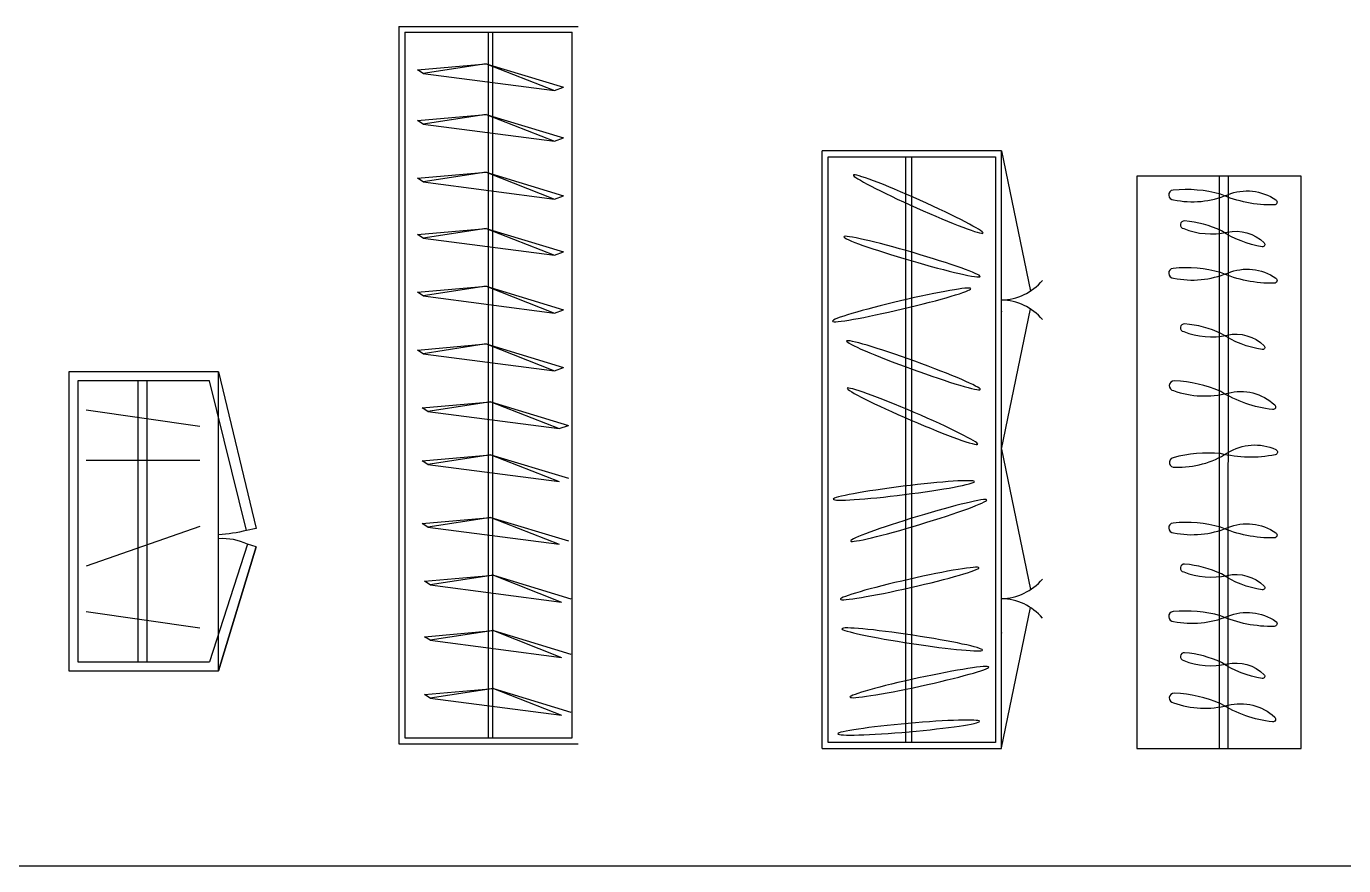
# Model space of a CAD drawing. Header units: inches. Extents: x 8.4 to 50.9, y 14.4 to 39.2.
# Drawn here: x 34.401 to 38.807, y 18.215 to 21.023 of the extents above; entities that cross this region are included whole.
import ezdxf

# ---------------------------------------------------------------- set-up
doc = ezdxf.new("R2010")
doc.units = ezdxf.units.IN
doc.header["$MEASUREMENT"] = 0
doc.layers.add('02', color=2, linetype='Continuous')
doc.layers.add('1', color=1, linetype='Continuous')

msp = doc.modelspace()

# ---------------------------------------------------------------- linework, layer by layer
at = {"layer": '02'}
for p, q in [((35.6464, 21.0226), (35.6464, 18.6226)), ((35.6464, 21.0226), (36.2464, 21.0226)), ((35.6664, 21.0026), (35.6664, 18.6426)), ((35.6664, 21.0026), (36.2264, 21.0026)), ((35.9464, 18.6426), (35.9464, 21.0026)), ((35.9614, 18.6426), (35.9614, 21.0026)), ((36.2264, 18.6426), (36.2264, 21.0026)), ((35.9387, 20.8976), (35.7276, 20.865)), ((35.9387, 20.8976), (36.1672, 20.8077)), ((35.7276, 20.865), (35.7089, 20.8771)), ((35.7276, 20.865), (36.1672, 20.8077)), ((36.1672, 20.8077), (36.1978, 20.8187)), ((35.9387, 20.728), (35.7276, 20.6955)), ((35.9387, 20.728), (36.1672, 20.6381)), ((35.7276, 20.6955), (35.7089, 20.7075)), ((35.7276, 20.6955), (36.1672, 20.6381)), ((36.1672, 20.6381), (36.1978, 20.6491)), ((37.0627, 18.6066), (37.0627, 20.6066)), ((37.6627, 20.6066), (37.0627, 20.6066)), ((37.3427, 18.6266), (37.3427, 20.5866)), ((37.3627, 18.6266), (37.3627, 20.5866)), ((37.6627, 18.6066), (37.6627, 20.6066)), ((37.6627, 20.6066), (37.7598, 20.1371)), ((35.7276, 20.5021), (35.7089, 20.5142)), ((35.9387, 20.5347), (35.7276, 20.5021)), ((35.7276, 20.5021), (36.1672, 20.4448)), ((35.9387, 20.5347), (36.1672, 20.4448)), ((38.1155, 20.5218), (38.1155, 18.6066)), ((38.6655, 20.5218), (38.1155, 20.5218)), ((38.3912, 20.5218), (38.3905, 18.6066)), ((38.4212, 20.5218), (38.4205, 18.6066)), ((38.6655, 18.6066), (38.6655, 20.5218)), ((36.1672, 20.4448), (36.1978, 20.4558)), ((35.7276, 20.314), (35.7089, 20.3261)), ((35.9387, 20.3466), (35.7276, 20.314)), ((35.9387, 20.3466), (36.1672, 20.2567)), ((35.7276, 20.314), (36.1672, 20.2567)), ((36.1672, 20.2567), (36.1978, 20.2677)), ((35.9387, 20.1532), (35.7276, 20.1207)), ((35.9387, 20.1532), (36.1672, 20.0634)), ((35.7276, 20.1207), (35.7089, 20.1328)), ((35.7276, 20.1207), (36.1672, 20.0634)), ((36.1672, 20.0634), (36.1978, 20.0743)), ((37.6627, 19.6076), (37.7598, 20.0771)), ((35.7276, 19.9274), (35.7089, 19.9394)), ((35.9387, 19.9599), (35.7276, 19.9274)), ((35.7276, 19.9274), (36.1672, 19.8701)), ((35.9387, 19.9599), (36.1672, 19.8701)), ((36.1672, 19.8701), (36.1978, 19.881)), ((34.7737, 19.837), (34.7737, 18.8965)), ((34.8037, 19.837), (34.8037, 18.8965)), ((35.7438, 19.734), (35.725, 19.7461)), ((35.9548, 19.7666), (35.7438, 19.734)), ((35.9548, 19.7666), (36.1833, 19.6767)), ((34.6003, 19.7395), (34.9815, 19.6848)), ((35.7438, 19.734), (36.1833, 19.6767)), ((36.1833, 19.6767), (36.2139, 19.6877)), ((34.9815, 19.5702), (34.6003, 19.5702)), ((35.7438, 19.5568), (35.725, 19.5689)), ((35.9548, 19.5894), (35.7438, 19.5568)), ((35.9548, 19.5894), (36.1833, 19.4995)), ((37.6627, 19.6076), (37.7598, 19.1381)), ((35.7438, 19.5568), (36.1833, 19.4995)), ((34.9815, 19.3496), (34.6003, 19.2162)), ((35.7438, 19.3474), (35.725, 19.3594)), ((35.9548, 19.3799), (35.7438, 19.3474)), ((35.7438, 19.3474), (36.1833, 19.2901)), ((35.9548, 19.3799), (36.1833, 19.2901)), ((35.9629, 19.1866), (35.7518, 19.1541)), ((35.9629, 19.1866), (36.1914, 19.0967)), ((35.7518, 19.1541), (35.733, 19.1661)), ((35.7518, 19.1541), (36.1914, 19.0967)), ((34.9815, 19.0093), (34.6003, 19.064)), ((37.6627, 18.6086), (37.7598, 19.0781)), ((35.9629, 19.0013), (35.7518, 18.9688)), ((35.9629, 19.0013), (36.1914, 18.9115)), ((35.7518, 18.9688), (35.733, 18.9808)), ((35.7518, 18.9688), (36.1914, 18.9115)), ((35.7518, 18.7751), (35.733, 18.7871)), ((35.9629, 18.8076), (35.7518, 18.7751)), ((35.7518, 18.7751), (36.1914, 18.7178)), ((35.9629, 18.8076), (36.1914, 18.7178)), ((35.6664, 18.6426), (36.2264, 18.6426)), ((35.6464, 18.6226), (36.2464, 18.6226)), ((37.0627, 18.6066), (37.6627, 18.6066)), ((38.1155, 18.6066), (38.6655, 18.6066))]:
    msp.add_line(p, q, dxfattribs=at)
for points in [[(35.7089, 20.8771), (35.9387, 20.8976), (36.1978, 20.8187)], [(35.7089, 20.7075), (35.9387, 20.728), (36.1978, 20.6491)], [(35.7089, 20.5142), (35.9387, 20.5347), (36.1978, 20.4558)], [(35.7089, 20.3261), (35.9387, 20.3466), (36.1978, 20.2677)], [(35.7089, 20.1328), (35.9387, 20.1532), (36.1978, 20.0743)], [(35.7089, 19.9394), (35.9387, 19.9599), (36.1978, 19.881)], [(35.0132, 19.8367), (34.5732, 19.8367), (34.5732, 18.8967), (35.0132, 18.8967)], [(35.0432, 19.8667), (35.1695, 19.3428), (35.137, 19.3359), (35.0132, 19.8367)], [(35.725, 19.7461), (35.9548, 19.7666), (36.2139, 19.6877)], [(35.725, 19.5689), (35.9548, 19.5894), (36.2139, 19.5105)], [(35.725, 19.3594), (35.9548, 19.3799), (36.2139, 19.301)], [(35.1695, 19.2812), (35.0432, 18.8667), (35.1695, 19.2812), (35.1404, 19.2898), (35.0132, 18.8967)], [(35.733, 19.1661), (35.9629, 19.1866), (36.222, 19.1077)], [(35.733, 18.9808), (35.9629, 19.0013), (36.222, 18.9224)], [(35.733, 18.7871), (35.9629, 18.8076), (36.222, 18.7287)]]:
    msp.add_lwpolyline(points, dxfattribs=at)
for points in [[(37.0827, 20.5866), (37.6427, 20.5866), (37.6427, 18.6266), (37.0827, 18.6266)], [(35.0432, 19.8667), (34.5432, 19.8667), (34.5432, 18.8667), (35.0432, 18.8667)]]:
    msp.add_lwpolyline(points, close=True, dxfattribs=at)
for points in [[(38.3959, 20.461, 0.090509), (38.2369, 20.4747, 0.958746), (38.2386, 20.4422, 0.150045), (38.4198, 20.4593, -0.254284), (38.5805, 20.4422, -0.727633), (38.5753, 20.4251, -0.109893)], [(38.3988, 20.3388, 0.090509), (38.2755, 20.3716, 0.958746), (38.2723, 20.3458, 0.150045), (38.4175, 20.3341, -0.254284), (38.5416, 20.2983, -0.727633), (38.5352, 20.2855, -0.109893)], [(38.3959, 20.1991, 0.090509), (38.2369, 20.2128, 0.958746), (38.2386, 20.1803, 0.150045), (38.4198, 20.1974, -0.254284), (38.5805, 20.1803, -0.727633), (38.5753, 20.1632, -0.109893)], [(38.3988, 19.9944, 0.090509), (38.2755, 20.0272, 0.958746), (38.2723, 20.0014, 0.150045), (38.4175, 19.9897, -0.254284), (38.5416, 19.9539, -0.727633), (38.5352, 19.9412, -0.109893)], [(38.3967, 19.8008, 0.090509), (38.2412, 19.8365, 0.958746), (38.2384, 19.804, 0.150045), (38.4202, 19.7958, -0.254284), (38.5769, 19.7565, -0.727633), (38.5694, 19.7403, -0.109893)], [(38.3955, 19.5933, 0.090509), (38.2366, 19.5792, 0.958746), (38.2439, 19.5475, 0.150045), (38.4193, 19.5958, -0.254284), (38.5805, 19.6068, -0.727633), (38.5784, 19.5891, -0.109893)], [(38.3959, 19.3472, 0.090509), (38.2369, 19.3609, 0.958746), (38.2386, 19.3284, 0.150045), (38.4198, 19.3455, -0.254284), (38.5805, 19.3284, -0.727633), (38.5753, 19.3113, -0.109893)], [(38.3988, 19.1905, 0.090509), (38.2755, 19.2234, 0.958746), (38.2723, 19.1975, 0.150045), (38.4175, 19.1858, -0.254284), (38.5416, 19.1501, -0.727633), (38.5352, 19.1373, -0.109893)], [(38.3959, 19.0508, 0.090509), (38.2369, 19.0645, 0.958746), (38.2386, 19.032, 0.150045), (38.4198, 19.0491, -0.254284), (38.5805, 19.032, -0.727633), (38.5753, 19.0149, -0.109893)], [(38.3988, 18.8941, 0.090509), (38.2755, 18.927, 0.958746), (38.2723, 18.9011, 0.150045), (38.4175, 18.8894, -0.254284), (38.5416, 18.8536, -0.727633), (38.5352, 18.8409, -0.109893)], [(38.3967, 18.7562, 0.090509), (38.2412, 18.7919, 0.958746), (38.2384, 18.7595, 0.150045), (38.4202, 18.7512, -0.254284), (38.5769, 18.7119, -0.727633), (38.5694, 18.6957, -0.109893)]]:
    msp.add_lwpolyline(points, format="xyb", close=True, dxfattribs=at)
for points in [[(35.137, 19.3359, -0.045825), (35.0437, 19.3217, -1)], [(35.1404, 19.2898, 0.131652), (35.0447, 19.3086, -0.496851)]]:
    msp.add_lwpolyline(points, format="xyb", dxfattribs=at)
for centre, start, end in [((37.6596, 20.2896), 270.9994, 320.1201), ((37.6596, 19.9246), 39.8799, 89.0006), ((37.6596, 19.2906), 270.9994, 320.1201), ((37.6596, 18.9256), 39.8799, 89.0006)]:
    msp.add_arc(centre, 0.1825, start, end, dxfattribs=at)
at = {"layer": '02', "extrusion": (0, 0, -1)}
for centre, major_axis in [((37.3842, 20.4281), (-0.217, 0.0972)), ((37.3634, 20.2522), (-0.2282, 0.0666)), ((37.3683, 19.8889), (-0.2235, 0.0811)), ((37.3651, 19.7181), (-0.2184, 0.0938)), ((37.3641, 18.9717), (-0.235, 0.0357))]:
    msp.add_ellipse(centre, major_axis=major_axis, ratio=0.058824, dxfattribs=at)
for centre, major_axis in [((37.3286, 20.0907), (0.2314, 0.0545)), ((37.3361, 19.47), (0.2359, 0.0295)), ((37.3861, 19.3696), (0.2275, 0.0689)), ((37.3557, 19.1588), (0.2318, 0.0526)), ((37.3883, 18.8289), (0.2323, 0.0504)), ((37.3524, 18.6767), (0.2368, 0.021))]:
    msp.add_ellipse(centre, major_axis=major_axis, ratio=0.058824, start_param=3.141593, end_param=9.424778, dxfattribs=at)
at = {"layer": '02'}
for p in [(37.6627, 20.0691), (37.6627, 18.9941)]:
    msp.add_point(p, dxfattribs=at)
at = {"layer": '1'}
msp.add_line((30.2087, 18.2147), (50.5349, 18.2147), dxfattribs=at)

doc.saveas('drawing.dxf')
